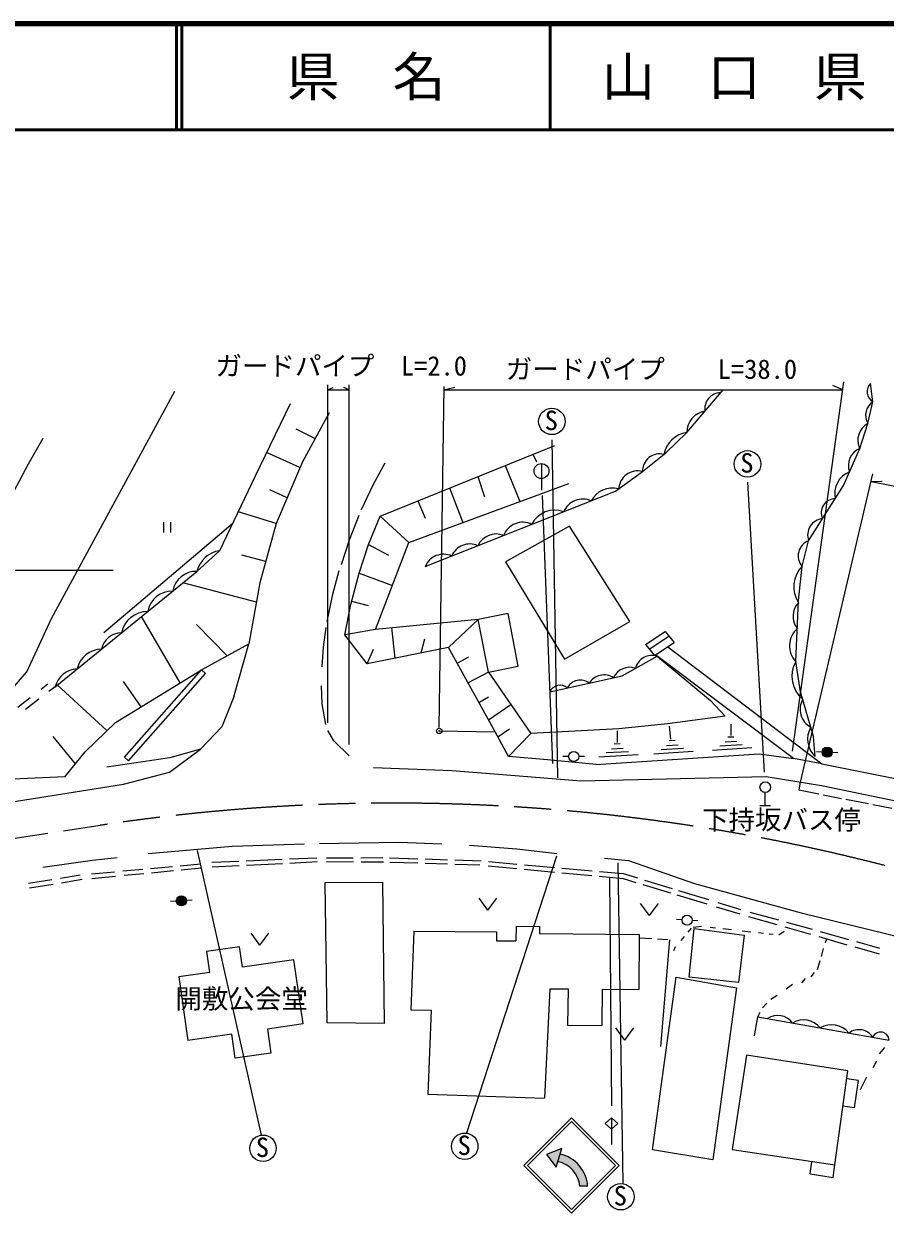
# Model space of a CAD drawing. Units: millimetres, scale not verified. Extents: x 40000 to 680000, y 20000 to 380000.
# Drawn here: x 283331 to 364628, y 267782 to 380000 of the extents above; entities that cross this region are included whole.
import ezdxf
from ezdxf.enums import TextEntityAlignment as Align

# ---------------------------------------------------------------- set-up
doc = ezdxf.new("R2010")
doc.units = ezdxf.units.MM
doc.header["$LTSCALE"] = 1000
doc.header["$PDMODE"] = 32
doc.header["$PDSIZE"] = 500
doc.linetypes.add('CHAIN', pattern=[18.5, 12, -1.5, 3.5, -1.5])
for name, color, linetype, lineweight in [('M-BGD', 7, 'Continuous', 13), ('M-BMK', 2, 'CHAIN', 13), ('M-STR-HTXT', 7, 'Continuous', 13), ('M-STR-STRC', 7, 'Continuous', 25), ('M-TTL', 2, 'Continuous', 140), ('M-TTL-LINE', 7, 'Continuous', 50)]:
    doc.layers.add(name, color=color, linetype=linetype, lineweight=lineweight)
doc.layers.add('M-TTL-TXT', color=7, linetype='Continuous')
doc.styles.add('ＭＳ ゴシック', font='')
doc.styles.get('ＭＳ ゴシック').set_extended_font_data('MS Gothic')

msp = doc.modelspace()

# ---------------------------------------------------------------- hatches: boundary and pattern name
at = {"layer": 'M-BGD'}
for points in [[(359626, 311260, 0.9931), (358673, 311293, 0.00346), (358673, 311286, 0.9931)], [(298677, 297290, 0.9931), (297725, 297226, 0.00346), (297726, 297219, 0.9931)]]:
    msp.add_hatch(color=256, dxfattribs=at).paths.add_polyline_path(points)
at = {"layer": 'M-STR-STRC'}
for points in [[(334118, 273880), (332649, 273315), (333560, 272131)], [(334118, 273880), (332649, 273315), (333560, 272131)], [(333953, 273360), (334118, 273880), (332649, 273315), (333560, 272131), (333726, 272650)], [(333953, 273360), (333953, 273360), (333726, 272650), (333726, 272650, -0.33505), (335802, 270327), (335802, 270327), (336545, 270329), (336545, 270329, 0.33299)]]:
    msp.add_hatch(color=256, dxfattribs=at).paths.add_polyline_path(points)

# ---------------------------------------------------------------- linework, layer by layer
at = {"layer": 'M-BGD'}
for p, q in [((363466, 344345), (363233, 346069)), ((285957, 323889), (297597, 345324)), ((345909, 341443), (349337, 345460)), ((362995, 342284), (363466, 344345)), ((362224, 339929), (362995, 342284)), ((310814, 340860), (309023, 341753)), ((343911, 339508), (345909, 341443)), ((283770, 338490), (285158, 340919)), ((309398, 338139), (306243, 339562)), ((331362, 339384), (331708, 338667)), ((341724, 337763), (343911, 339508)), ((360696, 336424), (362224, 339929)), ((281814, 334799), (283770, 338490)), ((328760, 338330), (330158, 334926)), ((326178, 337284), (326801, 335370)), ((339169, 335890), (341724, 337763)), ((308177, 335268), (306561, 336025)), ((319657, 331065), (334772, 336622)), ((321212, 328797), (339169, 335890)), ((323514, 336205), (324765, 332943)), ((357400, 331219), (360696, 336424)), ((320519, 334992), (321212, 333346)), ((307151, 332856), (303555, 333951)), ((316971, 333556), (319657, 331065)), ((290884, 322570), (303045, 332880)), ((296506, 332975), (296506, 331991)), ((297179, 332975), (297179, 331991)), ((334817, 332617), (328792, 329242)), ((340526, 323595), (334817, 332617)), ((356792, 328817), (357400, 331219)), ((299669, 328332), (301814, 330288)), ((315861, 330864), (317765, 329872)), ((306164, 329269), (303923, 329871)), ((328792, 329242), (334375, 320062)), ((356456, 325578), (356792, 328817)), ((286284, 317453), (299669, 328332)), ((314984, 328155), (318117, 327018)), ((305280, 325438), (298328, 327242)), ((314271, 325527), (315833, 325129)), ((356190, 319823), (356456, 325578)), ((329034, 324377), (326207, 323807)), ((330001, 319386), (329034, 324377)), ((283607, 318858), (285957, 323889)), ((298093, 317812), (294447, 324088)), ((302533, 320374), (299645, 323335)), ((323422, 321163), (326207, 323807)), ((327173, 318823), (326207, 323807)), ((334375, 320062), (340526, 323595)), ((316535, 322862), (313633, 322355)), ((318386, 320149), (318064, 323011)), ((342002, 321445), (343856, 322670)), ((342364, 321008), (344217, 322232)), ((343856, 322670), (344714, 321630)), ((300101, 319032), (304567, 321496)), ((303154, 316493), (304567, 321496)), ((323422, 321163), (315734, 319615)), ((315734, 319615), (316335, 320984)), ((320845, 320644), (321171, 321961)), ((327809, 313201), (323422, 321163)), ((342002, 321445), (342861, 320406)), ((342861, 320406), (344714, 321630)), ((344106, 321229), (358652, 310174)), ((324239, 319680), (325341, 320278)), ((339814, 318489), (343120, 320342)), ((355957, 310695), (342962, 320473)), ((342962, 320473), (348127, 316170)), ((356645, 316959), (356190, 319823)), ((275751, 309760), (283607, 318858)), ((291971, 314094), (300101, 319032)), ((292828, 310800), (300101, 319032)), ((293203, 310469), (300476, 318701)), ((300476, 318701), (300101, 319032)), ((327173, 318823), (325257, 317832)), ((327173, 318823), (330001, 319386)), ((327173, 318823), (331188, 313028)), ((285606, 317698), (284961, 317197)), ((291166, 313312), (286490, 317620)), ((294402, 315570), (292733, 317949)), ((332980, 316975), (339814, 318489)), ((286284, 317453), (285700, 317004)), ((326286, 315964), (327183, 316487)), ((357865, 312744), (356645, 316959)), ((283941, 316405), (282781, 315505)), ((284737, 316266), (283501, 315317)), ((327189, 314325), (329282, 315778)), ((348127, 316170), (349508, 314672)), ((349508, 314672), (344079, 313958)), ((322542, 313284), (327809, 313201)), ((328075, 312717), (329168, 313473)), ((339473, 313496), (331188, 313028)), ((339360, 312207), (339360, 313277)), ((344079, 313958), (339473, 313496)), ((344392, 312491), (344261, 313741)), ((350085, 312852), (350085, 313922)), ((288196, 310177), (286100, 312743)), ((329088, 310878), (331188, 313028)), ((339610, 312058), (339050, 312044)), ((343983, 311917), (345077, 311973)), ((344797, 312366), (344236, 312352)), ((349522, 312254), (350616, 312310)), ((350336, 312702), (349775, 312688)), ((358024, 310875), (357865, 312744)), ((334751, 310878), (334215, 310883)), ((336239, 310862), (335704, 310868)), ((337304, 310130), (352735, 311126)), ((337605, 310824), (341307, 311062)), ((340395, 311314), (338292, 311202)), ((338797, 311609), (339891, 311665)), ((342792, 311132), (346493, 311371)), ((345582, 311623), (343479, 311511)), ((348331, 311469), (352032, 311707)), ((351121, 311959), (349018, 311847)), ((352735, 311126), (355957, 310695)), ((358673, 311293), (358138, 311315)), ((360161, 311232), (359626, 311254)), ((292828, 310800), (293203, 310469)), ((358652, 310174), (355957, 310695)), ((358652, 310174), (369790, 307966)), ((275937, 308495), (287232, 308981)), ((328928, 309141), (335890, 308565)), ((335890, 308565), (353388, 308979)), ((353388, 308979), (358625, 308133)), ((356601, 308460), (356474, 307720)), ((356474, 307720), (358364, 307347)), ((358625, 308133), (368193, 306156)), ((358781, 307264), (360501, 306924)), ((360919, 306842), (363040, 306422)), ((363458, 306340), (365259, 305984)), ((295060, 301722), (303009, 302414)), ((303009, 302414), (309823, 302625)), ((311253, 302667), (318729, 302793)), ((318729, 302793), (322798, 302635)), ((325385, 302509), (329864, 302162)), ((329864, 302162), (333681, 301720)), ((285126, 300418), (289831, 301077)), ((289831, 301077), (292158, 301344)), ((301067, 300897), (303622, 301003)), ((304323, 301032), (307713, 301172)), ((304360, 300616), (307747, 300787)), ((308414, 301201), (310973, 301307)), ((308448, 300822), (311016, 300951)), ((311884, 301311), (314425, 301320)), ((311884, 300949), (314459, 300942)), ((315129, 301323), (317229, 301331)), ((315163, 300940), (317269, 300934)), ((317838, 301312), (320507, 301225)), ((317883, 300914), (320515, 300829)), ((321209, 301202), (323309, 301134)), ((321217, 300806), (323317, 300738)), ((324011, 301111), (326493, 301030)), ((327190, 300968), (329877, 300727)), ((338145, 301287), (340385, 301066)), ((340385, 301066), (346615, 298895)), ((286784, 299407), (288637, 299713)), ((289709, 299809), (291878, 300005)), ((292684, 300077), (294570, 300247)), ((292790, 299660), (294674, 299839)), ((295278, 300311), (297373, 300499)), ((295381, 299907), (297473, 300106)), ((298081, 300563), (300050, 300740)), ((298180, 300173), (300107, 300357)), ((301118, 300453), (303659, 300581)), ((324019, 300716), (326382, 300639)), ((327166, 300565), (329858, 300309)), ((330557, 300243), (333406, 299972)), ((330576, 300665), (333425, 300410)), ((334105, 299905), (336945, 299636)), ((334124, 300348), (336966, 300094)), ((337665, 300031), (339899, 299831)), ((339899, 299831), (341252, 299418)), ((283766, 298909), (285993, 299276)), ((283876, 298478), (286104, 298839)), ((286896, 298967), (288856, 299285)), ((289746, 299369), (291986, 299583)), ((311781, 298975), (317182, 299004)), ((311947, 285743), (311781, 298975)), ((317182, 299004), (317335, 285695)), ((337644, 299569), (339883, 299356)), ((339883, 299356), (341096, 298988)), ((341768, 298784), (344355, 298000)), ((341923, 299212), (344507, 298422)), ((346615, 298895), (356709, 296119)), ((326261, 297509), (327103, 296368)), ((327944, 297509), (327103, 296368)), ((344964, 297815), (347791, 296957)), ((345116, 298236), (347942, 297372)), ((297725, 297226), (297191, 297194)), ((299211, 297315), (298677, 297283)), ((341515, 297000), (342356, 295860)), ((343197, 297000), (342356, 295860)), ((348681, 296687), (350903, 296013)), ((348830, 297100), (350987, 296440)), ((345451, 295453), (344916, 295483)), ((346937, 295370), (346403, 295400)), ((351714, 295780), (354407, 295009)), ((351865, 296196), (354565, 295446)), ((355326, 295234), (357728, 294566)), ((356709, 296119), (366330, 293754)), ((304744, 294208), (305585, 293068)), ((306426, 294208), (305585, 293068)), ((320144, 294401), (319868, 286960)), ((320144, 294401), (327946, 294325)), ((327946, 294325), (327938, 293488)), ((329788, 294866), (329774, 293470)), ((329788, 294866), (332014, 294844)), ((332014, 294844), (332007, 294168)), ((332007, 294168), (341413, 294076)), ((341413, 294076), (341362, 288878)), ((346036, 294302), (346338, 294683)), ((346115, 290052), (346599, 294637)), ((346514, 294769), (347279, 294853)), ((346599, 294637), (351310, 294027)), ((348112, 294762), (348626, 294706)), ((349308, 294632), (350131, 294542)), ((351310, 294027), (350784, 289548)), ((351122, 294433), (351939, 294344)), ((352667, 294264), (353147, 294212)), ((353660, 294155), (354066, 294111)), ((354584, 294054), (355102, 294391)), ((355166, 294792), (357592, 294097)), ((358486, 294356), (361158, 293613)), ((303703, 292907), (300587, 292461)), ((303979, 290982), (303703, 292907)), ((327938, 293488), (329774, 293470)), ((342613, 293669), (341409, 293743)), ((344104, 293578), (343127, 293638)), ((343461, 283497), (344311, 293565)), ((344665, 292575), (344826, 292954)), ((345369, 293499), (345670, 293877)), ((358348, 293880), (361014, 293117)), ((359005, 293336), (359108, 293663)), ((361771, 292900), (364047, 292248)), ((361916, 293402), (364094, 292797)), ((300587, 292461), (300867, 290505)), ((358603, 291987), (358799, 292763)), ((308826, 291676), (303979, 290982)), ((309690, 285637), (308826, 291676)), ((358248, 290781), (358500, 291613)), ((300867, 290505), (297951, 290088)), ((297951, 290088), (298810, 284080)), ((342675, 273766), (344907, 290041)), ((344907, 290041), (350599, 289059)), ((350784, 289548), (346115, 290052)), ((356743, 289510), (357098, 289912)), ((357640, 290090), (357949, 290501)), ((332987, 288960), (332480, 278650)), ((332987, 288960), (334692, 288943)), ((334692, 288943), (334659, 285534)), ((337910, 288912), (337876, 285502)), ((337910, 288912), (341362, 288878)), ((350599, 289059), (348353, 272826)), ((355294, 288949), (355892, 289379)), ((353060, 287173), (353443, 287603)), ((353845, 287987), (354416, 288360)), ((319868, 286960), (321775, 286942)), ((321775, 286942), (321459, 279003)), ((352283, 284532), (352605, 286302)), ((352605, 286302), (352817, 286744)), ((352605, 286302), (364985, 284112)), ((309690, 285637), (306324, 285155)), ((306324, 285155), (306650, 282878)), ((317335, 285695), (311947, 285743)), ((334659, 285534), (337876, 285502)), ((339187, 285260), (340028, 284120)), ((340869, 285260), (340028, 284120)), ((302959, 284673), (298810, 284080)), ((303285, 282397), (302959, 284673)), ((306650, 282878), (303285, 282397)), ((364101, 282830), (364587, 283409)), ((351527, 282701), (350189, 273781)), ((361096, 281229), (351527, 282701)), ((363485, 281540), (363821, 282157)), ((359876, 272333), (361096, 281229)), ((362288, 279456), (362886, 280633)), ((362096, 280296), (360991, 280466)), ((361743, 277725), (362096, 280296)), ((321459, 279003), (332480, 278650)), ((361743, 277725), (360638, 277895)), ((348353, 272826), (342675, 273766)), ((350189, 273781), (359876, 272333)), ((357533, 271485), (357694, 272659)), ((359715, 271159), (359876, 272333)), ((357533, 271485), (359715, 271159))]:
    msp.add_line(p, q, dxfattribs=at)
at = {"layer": 'M-BGD', "lineweight": 25}
for p, q in [((333747, 308868), (333199, 340761)), ((353248, 309404), (351661, 336751)), ((353309, 306249), (353309, 307479)), ((352809, 306249), (353809, 306249)), ((299702, 302011), (305737, 275147)), ((333604, 301475), (325114, 275336)), ((339378, 300852), (339851, 270578))]:
    msp.add_line(p, q, dxfattribs=at)
at = {"layer": 'M-BGD'}
for points in [[(308460, 344136), (305154, 337314), (301814, 330288)], [(312139, 343301), (309620, 338663), (307151, 332856), (305606, 327244), (304567, 321496)], [(315734, 319615), (313633, 322355), (314182, 325198), (314984, 328155), (315861, 330864), (316971, 333556), (333446, 340228)], [(317393, 338542), (316281, 336479), (315168, 334140)], [(314943, 333614), (314049, 331296), (313277, 328947)], [(326207, 323807), (316535, 322862), (319657, 331065)], [(313061, 328382), (312420, 326022), (311934, 323600)], [(311830, 323041), (311585, 321196), (311468, 319328)], [(303154, 316493), (302015, 313668), (300004, 311555), (297114, 310745), (291178, 309872)], [(311839, 313876), (311475, 315855), (311422, 317551)], [(287232, 308981), (289119, 311323), (291971, 314094)], [(314048, 310928), (312591, 312341), (312021, 313322)], [(337337, 310127), (332770, 310571), (329088, 310878), (327809, 313201)], [(271319, 304869), (292730, 308268), (297086, 309378), (300004, 311555)], [(316325, 309827), (323724, 309546), (328928, 309141)]]:
    msp.add_lwpolyline(points, dxfattribs=at)
at = {"layer": 'M-BGD', "lineweight": 25}
for centre, radius in [((333170, 342488), 1250), ((351631, 338478), 1250), ((353309, 307979), 500), ((305907, 273908), 1250), ((324944, 274098), 1250), ((339681, 269340), 1250)]:
    msp.add_circle(centre, radius, dxfattribs=at)
at = {"layer": 'M-BGD'}
for centre in [(335227, 310873), (359150, 311273), (298201, 297254), (345927, 295427)]:
    msp.add_circle(centre, 477, dxfattribs=at)
for centre, radius, start, end in [((364015, 345297), 1099, 135.33466, 240.03088), ((349101, 343684), 1505, 89.84415, 189.20076), ((347907, 341466), 1998, 98.39133, 180.65358), ((364317, 343066), 1536, 123.64822, 210.60726), ((363799, 340717), 1762, 117.16904, 206.57604), ((346248, 338919), 2547, 97.65956, 169.71351), ((343347, 337800), 1623, 75.89417, 181.29095), ((362869, 338334), 1720, 112.02174, 200.86386), ((341272, 336017), 1803, 75.48932, 177.00814), ((362066, 335667), 2207, 111.35625, 192.59369), ((338871, 333946), 2247, 74.50509, 152.46121), ((336084, 333201), 1952, 65.99527, 157.11107), ((359885, 333889), 1297, 88.81043, 206.50386), ((333440, 331675), 2437, 69.70116, 153.40517), ((358864, 331757), 1560, 95.12548, 200.18881), ((330408, 331066), 1902, 63.354, 159.75234), ((327908, 329962), 1902, 67.89553, 155.21081), ((357915, 329811), 1499, 110.08379, 221.5292), ((302203, 327707), 2610, 98.57567, 166.13924), ((322937, 328084), 1866, 65.56533, 157.541), ((325420, 329069), 1854, 65.76375, 157.34259), ((358762, 326882), 2761, 135.50389, 213.01442), ((299583, 326112), 2221, 87.79332, 170.41445), ((297347, 324120), 2363, 88.88513, 169.32263), ((295062, 321977), 2582, 90.81636, 167.39141), ((357750, 324099), 1825, 135.55289, 219.14702), ((292599, 320542), 1999, 91.60654, 166.60122), ((357784, 321314), 2184, 131.61967, 223.08024), ((290713, 318584), 2421, 91.38758, 166.82019), ((342636, 318786), 1629, 72.74256, 165.81355), ((358609, 318431), 2791, 150.09317, 230.80912), ((288475, 316874), 2266, 93.01708, 165.19069), ((340493, 317644), 1641, 69.88429, 156.21578), ((333937, 316543), 1050, 49.24865, 155.73429), ((335846, 316701), 1380, 52.51802, 152.46492), ((338094, 316899), 1669, 57.48827, 147.49467), ((358501, 315322), 1906, 150.26431, 242.01203), ((359488, 312510), 2195, 149.03651, 228.15453), ((354483, 284723), 1715, 35.6775, 124.2538), ((356924, 284030), 1991, 38.1886, 121.7427), ((359570, 283462), 2099, 38.92222, 121.00907), ((362143, 283537), 1559, 32.8551, 127.0762), ((364187, 284068), 799, 3.14533, 156.78597)]:
    msp.add_arc(centre, radius, start, end, dxfattribs=at)
msp.add_point((322542, 313284), dxfattribs=at)
at = {"layer": 'M-BMK'}
msp.add_line((273746, 301830), (290559, 304380), dxfattribs=at)
msp.add_arc((318291, 121586), 184885, 75.48553, 98.6265, dxfattribs=at)
at = {"layer": 'M-STR-HTXT'}
for p, q in [((312021, 314054), (312021, 345940)), ((312021, 345450), (312521, 345700)), ((314048, 345450), (313548, 345700)), ((314048, 312004), (314048, 345940)), ((322546, 313605), (323006, 345787)), ((323002, 345476), (324002, 345726)), ((355877, 311380), (360736, 346206)), ((360634, 345476), (359678, 345862)), ((312021, 345450), (314048, 345450)), ((323002, 345476), (360634, 345476)), ((356626, 308456), (363466, 337530)), ((363297, 336813), (364327, 336863)), ((363297, 336813), (408921, 327724)), ((264252, 328441), (291752, 328441))]:
    msp.add_line(p, q, dxfattribs=at)
at = {"layer": 'M-STR-STRC'}
for p, q in [((332187, 338506), (332187, 336005)), ((332250, 335496), (333221, 310222)), ((338616, 299383), (338796, 277910)), ((338798, 276765), (338209, 276232)), ((338798, 275700), (338209, 276232)), ((338798, 276765), (338798, 274255)), ((338798, 276765), (339387, 276232)), ((338798, 275700), (339387, 276232))]:
    msp.add_line(p, q, dxfattribs=at)
at = {"layer": 'M-STR-STRC', "lineweight": 13}
for p, q in [((330525, 272282), (335025, 276782)), ((330878, 272282), (335025, 276429)), ((339525, 272282), (335025, 276782)), ((339172, 272282), (335025, 276429)), ((334118, 273880), (332649, 273315)), ((333560, 272131), (334118, 273880)), ((332649, 273315), (333560, 272131)), ((335025, 267782), (330525, 272282)), ((335025, 268135), (330878, 272282)), ((339525, 272282), (335025, 267781)), ((339172, 272282), (335025, 268135)), ((336545, 270329), (335802, 270327))]:
    msp.add_line(p, q, dxfattribs=at)
at = {"layer": 'M-STR-STRC'}
msp.add_circle((332187, 337802), 704, dxfattribs=at)
at = {"layer": 'M-STR-STRC', "lineweight": 13}
for radius, start, end in [(3327, 3.70305, 77.3717), (2586, 4.73979, 78.83425)]:
    msp.add_arc((333225, 270114), radius, start, end, dxfattribs=at)
at = {"layer": 'M-TTL'}
msp.add_line((680000, 380000), (40000, 380000), dxfattribs=at)
at = {"layer": 'M-TTL-LINE'}
for p, q in [((297750, 380000), (297750, 370000)), ((298250, 380000), (298250, 370000)), ((333000, 380000), (333000, 370000)), ((40000, 370000), (680000, 370000))]:
    msp.add_line(p, q, dxfattribs=at)

# ---------------------------------------------------------------- texts
at = {"layer": 'M-BGD', "style": 'ＭＳ ゴシック'}
for s, p in [('S', (332491, 341115)), ('S', (350953, 337105)), ('下持坂バス停', (347341, 303432)), ('開敷公会堂', (297637, 286551)), ('S', (305228, 272535)), ('S', (324266, 272724)), ('S', (339002, 267966))]:
    msp.add_text(s, height=1833, dxfattribs=at).set_placement(p, align=Align.BOTTOM_LEFT)
at = {"layer": 'M-STR-HTXT', "style": 'ＭＳ ゴシック'}
for s, p in [('ガードパイプ\u3000L=2.0', (301418, 346263)), ('ガードパイプ\u3000\u3000L=38.0', (328821, 345952))]:
    msp.add_text(s, height=1833, dxfattribs=at).set_placement(p, align=Align.BOTTOM_LEFT)
at = {"layer": 'M-TTL-TXT', "style": 'ＭＳ ゴシック'}
for s, p in [('県\u3000名', (315625, 375000)), ('山\u3000口\u3000県', (350375, 375000))]:
    msp.add_text(s, height=3666, dxfattribs=at).set_placement(p, align=Align.MIDDLE_CENTER)

doc.saveas('drawing.dxf')
